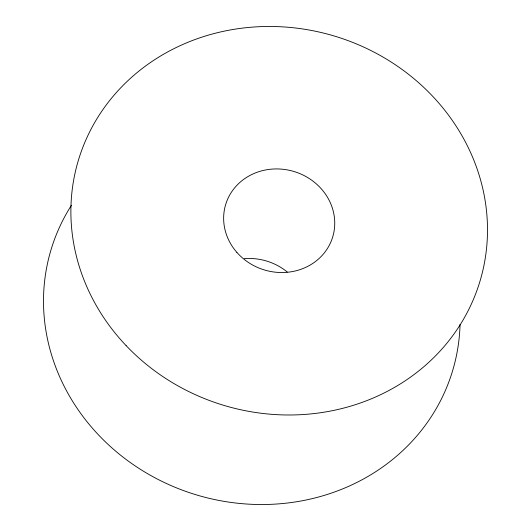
<?xml version="1.0" encoding="UTF-8"?>
<svg xmlns="http://www.w3.org/2000/svg" width="531" height="531" viewBox="0 0 531 531"><rect width="100%" height="100%" fill="white"/><g stroke="black" fill="none" stroke-linecap="round" stroke-linejoin="round"><path stroke-width="0.8" d="M460.058 324.355A209.705 192.753 17 0 1 195.315 494.553A209.705 192.753 17 0 1 71.439 205.271M244.253 258.67A55.921 51.401 17 0 1 287.284 272.005M126.106 345.601A209.705 192.753 17 0 0 478.079 287.165A209.705 192.753 17 0 0 233.375 29.424A209.705 192.753 17 0 0 126.106 345.601M236.826 252.338A55.921 51.401 17 0 0 331.49 240.47A55.921 51.401 17 0 0 269.25 169.382A55.921 51.401 17 0 0 236.826 252.338"/></g></svg>
